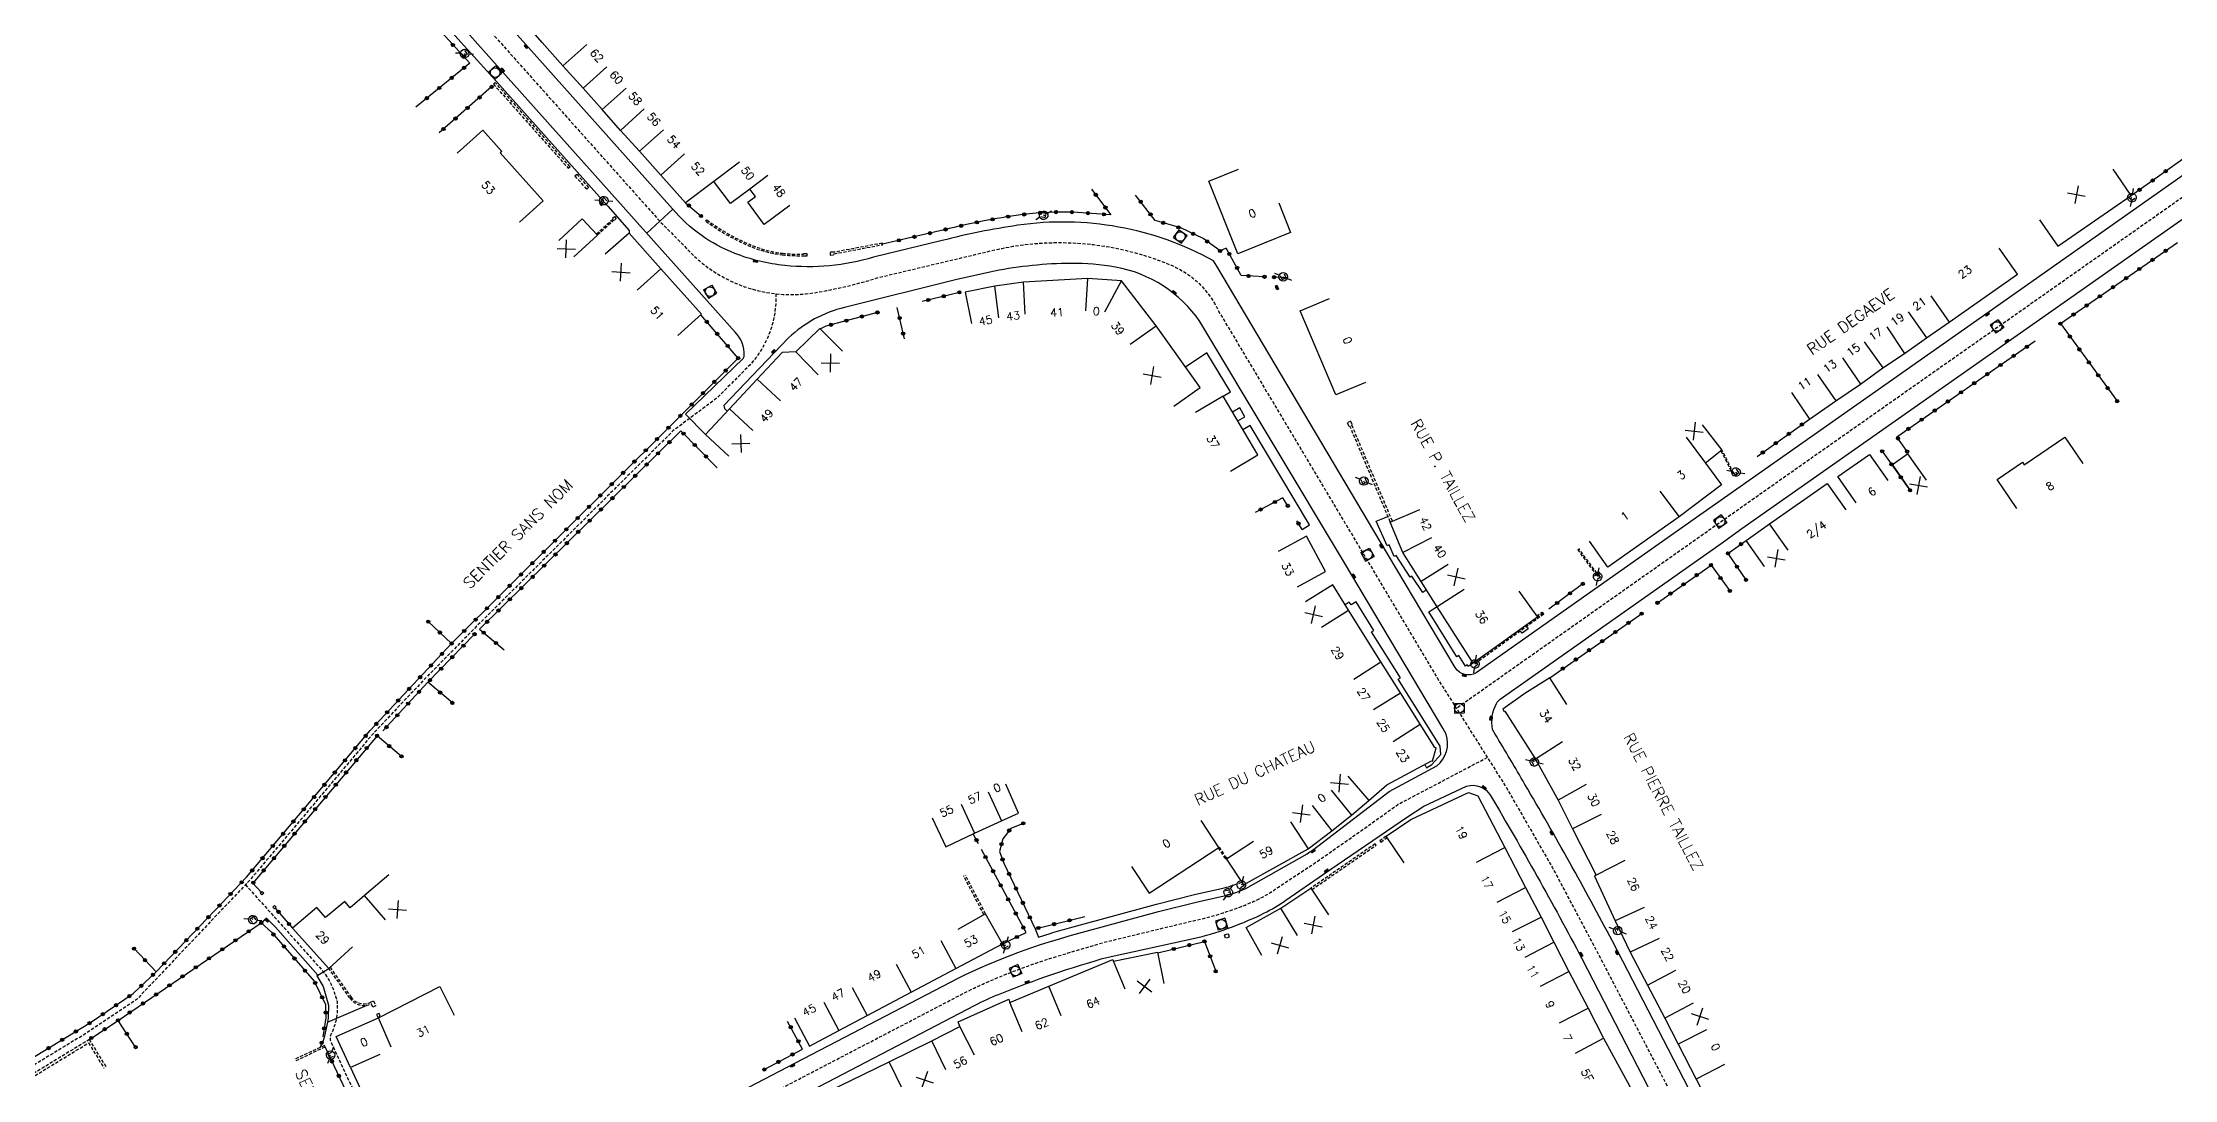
# Model space of a CAD drawing. Header units: millimetres. Extents: x 95999 to 97000, y 132000 to 133000.
# Drawn here: x 96167.4 to 96500.4, y 132482.6 to 132644.6 of the extents above; entities that cross this region are included whole.
import ezdxf
from ezdxf.enums import TextEntityAlignment as Align

# ---------------------------------------------------------------- set-up
doc = ezdxf.new("R2010")
doc.units = ezdxf.units.MM
doc.linetypes.add('DASHED', pattern=[0.75, 0.5, -0.25])
doc.layers.get('0').update_dxf_attribs({"linetype": 'CONTINUOUS'})
for name, color, linetype in [('W0001', 6, 'DASHED'), ('W0008', 7, 'CONTINUOUS'), ('W0100', 7, 'CONTINUOUS'), ('W0112', 1, 'DASHED'), ('W0322', 7, 'CONTINUOUS'), ('W0334', 7, 'CONTINUOUS'), ('W0400', 7, 'CONTINUOUS'), ('W0420', 7, 'CONTINUOUS'), ('W0471', 7, 'CONTINUOUS'), ('W0989', 7, 'CONTINUOUS'), ('W0991', 7, 'CONTINUOUS'), ('W1102', 7, 'CONTINUOUS')]:
    doc.layers.add(name, color=color, linetype=linetype)
doc.styles.get("Standard").update_dxf_attribs({"font": 'romans.shx', "width": 0.85})

# ---------------------------------------------------------------- blocks, each defined once
blk = doc.blocks.new('T400')
for p, q in [((-0.15, 0.3), (0.15, 0.3)), ((-0.15, -0.25), (-0.15, 0.3)), ((-0.15, 0.15), (0.15, 0.15)), ((-0.15, 0), (0.15, 0)), ((0.15, 0.3), (0.15, -0.25)), ((-0.15, -0.15), (0.15, -0.15)), ((-0.15, -0.25), (-0.15, -0.3)), ((-0.15, -0.3), (0.15, -0.3)), ((0.15, -0.3), (0.15, -0.25))]:
    blk.add_line(p, q)
blk = doc.blocks.new('T471')
for p, q in [((-0.333334, 0.333334), (-0.333334, -0.333334)), ((-0.333334, 0.333334), (0.333334, 0.333334)), ((-0.333334, 0), (0, 0)), ((0.500001, 0.500001), (1.000002, 1.000002)), ((-0.500001, -0.500001), (-1.000002, -1.000002)), ((-0.333334, -0.333334), (0.333334, -0.333334))]:
    blk.add_line(p, q)
blk.add_ellipse((0, 0), major_axis=(0.471405, 0.471405), ratio=1, start_param=5.4977871438, end_param=11.780972451)
blk = doc.blocks.new('T420')
for p, q in [((0.75, 0.75), (-0.75, 0.75)), ((-0.75, 0.75), (-0.75, -0.75)), ((0.75, 0.75), (0.75, -0.75)), ((0.75, -0.75), (-0.75, -0.75))]:
    blk.add_line(p, q)
blk.add_ellipse((0, 0), major_axis=(-0.53, 0.53), ratio=1, start_param=3.926991, end_param=10.210176)
blk = doc.blocks.new('t991o')
at = {"color": 0, "linetype": 'Continuous'}
for p, q in [((-1, 1), (1, -1)), ((-1, -1), (1, 1))]:
    blk.add_line(p, q, dxfattribs=at)
blk = doc.blocks.new('t322o')
at = {"color": 0, "linetype": 'Continuous'}
for radius in [0.25, 0.15]:
    blk.add_circle((0, 0), radius, dxfattribs=at)

msp = doc.modelspace()

# ---------------------------------------------------------------- linework, layer by layer
at = {"layer": 'W0001', "flags": 128}
for points in [[(96040.02, 132854.42, 0.078335), (96050.7, 132847.92, 0.046248), (96054.19, 132846.91), (96056.23, 132846.42, -0.115534), (96062.7, 132842.25), (96226.73, 132658.15), (96263.75, 132616.66), (96267.9, 132612.46, 0.254599), (96287.9, 132605.47, 0.035417), (96297.93, 132607.85), (96315.42, 132612.01, -0.16187), (96343.69, 132609.76, -0.186057), (96351.01, 132602.68)], [(96589.28, 132551.28), (96533.41, 132624.01, 0.387901), (96512.11, 132627.74), (96473.01, 132600.24), (96436.04, 132574.25), (96427.83, 132568.46), (96388.22, 132540.52)], [(96281.88, 132605.31, -0.199524), (96277.82, 132594.16), (96272.67, 132589), (96265.81, 132583.87), (96235.15, 132553.35), (96227.02, 132545.1), (96218.97, 132536.57), (96199.72, 132513.69), (96182.11, 132495.1), (96174.11, 132489.73), (96163.99, 132483.57), (96126.01, 132461.28), (96113.42, 132453.66), (96101.38, 132445.68), (96093.16, 132439.83), (96084.15, 132433.37), (96070.57, 132422.72), (96066.8, 132419.68), (96058.85, 132413.11), (96054.19, 132408.86), (96050.11, 132404.84), (96041.25, 132396.36), (96028.86, 132379.85), (96023.72, 132379.99)], [(96216.2, 132322.29), (96211.99, 132330.83), (96202.5, 132346.47), (96176.07, 132388.13), (96173.76, 132392.3, -0.306031), (96175.21, 132410.17, -0.032304), (96181.88, 132417.49), (96194.24, 132426.07), (96210.51, 132436.82), (96244.67, 132459.3), (96255.32, 132466.15), (96262.54, 132470.49), (96269.46, 132474.25), (96311.94, 132496.38, -0.02461), (96319.38, 132499.58, -0.007102), (96324.4, 132501.37), (96333.19, 132503.99), (96347.15, 132507.36, 0.05), (96356.3, 132510.27, 0.055383), (96360.4, 132512.6), (96365.97, 132516.27), (96373.4, 132521.47), (96379.13, 132525.55), (96393.04, 132532.87)], [(96199.04, 132512.98), (96211.22, 132499.38, -0.107429), (96213.36, 132494.61, -0.140685), (96212.33, 132489.46, 0.188282), (96212.41, 132488.32), (96222.68, 132466.39), (96230.43, 132449.93)]]:
    msp.add_lwpolyline(points, format="xyb", dxfattribs=at)
msp.add_lwpolyline([(96351.01, 132602.68), (96373.52, 132564.93), (96385.23, 132545.24), (96395.92, 132528.31), (96403.23, 132515.6), (96410.12, 132502.62), (96423.47, 132477.07), (96453.33, 132419.29)], dxfattribs=at)
at = {"layer": 'W0008'}
for points in [[(96270.9, 132583.33), (96267.76, 132586.51), (96276.8, 132595.19, 0.13519), (96276.95, 132595.63, 0.209674), (96275.52, 132599.33), (96238.78, 132640.46), (96210.55, 132672.15)], [(96524.79, 132640.11), (96471.43, 132602.5), (96434.46, 132576.5), (96426.24, 132570.71), (96391.32, 132546.07, -0.397865), (96388.02, 132546.9), (96376.32, 132566.58), (96350.79, 132609.64), (96350.26, 132610.48, 0.163282), (96319.68, 132616.01, 0.027311), (96307.89, 132613.62), (96297.15, 132611.01, -0.098276), (96283.3, 132609.72, -0.06796), (96275.49, 132611.62, -0.123944), (96265.76, 132618.58), (96240.24, 132647.15)], [(96437, 132456.85), (96426.13, 132477.95), (96412.58, 132504.15, 0.010987), (96398.92, 132528.66, 0.002149), (96394.27, 132536.5), (96393.87, 132537.23, -0.175037), (96394.48, 132541.31, -0.102583), (96395.04, 132541.97), (96429.56, 132566.3), (96432.81, 132568.62), (96512.5, 132624.6, -0.211074), (96523.97, 132627.18, -0.187386), (96531.4, 132622.47), (96582.83, 132555.57)], [(96266.8, 132475.66), (96284.99, 132485.16), (96309.27, 132497.81, -0.050692), (96328.09, 132505.08), (96341.67, 132508.79), (96347.55, 132510.27), (96351.48, 132511.14, 0.064522), (96355.29, 132512.41), (96364.9, 132517.82, 0.032021), (96366.56, 132518.99), (96377.69, 132527.52), (96385.13, 132531.56, 0.323757), (96386.59, 132536.52), (96386.09, 132537.45), (96370.73, 132563.28), (96348.13, 132600.97, 0.20052), (96334.96, 132609.47, 0.046376), (96327.98, 132610.06, 0.046393), (96316.03, 132608.84), (96310.18, 132607.54), (96292.64, 132603.18, 0.130286), (96283.89, 132598.43), (96273.78, 132587.84), (96273.88, 132587.39), (96274.3, 132586.99)], [(96282.67, 132478.31), (96313.02, 132494.15, -0.022593), (96316.68, 132495.84, -0.028206), (96333.82, 132501.68), (96347.81, 132504.73, 0.053413), (96358.15, 132508.52, 0.040268), (96361.55, 132510.56), (96367.46, 132514.65), (96380.57, 132523.58), (96383.1, 132525.25), (96389.81, 132528.4, -0.338037), (96393.54, 132526.91, -0.012053), (96407.82, 132501.43), (96420.8, 132476.19)]]:
    msp.add_lwpolyline(points, format="xyb", dxfattribs=at)
msp.add_lwpolyline([(96287.99, 132601.4), (96287.99, 132601.4)], close=True, dxfattribs=at)
at = {"layer": 'W0100'}
for points in [[(96284.1, 132619.12), (96280.07, 132616.15), (96277.52, 132619.61), (96278.71, 132620.49), (96277.83, 132621.68), (96274.81, 132619.42), (96272.23, 132622.84), (96267.78, 132619.54), (96263.92, 132623.82), (96260.6, 132627.6), (96257.65, 132630.84), (96254.77, 132634.1), (96251.78, 132637.45), (96248.64, 132640.93), (96245.41, 132644.56), (96240.34, 132650.37), (96243.46, 132652.79), (96237.17, 132659.99), (96235.08, 132662.37), (96238.84, 132665.67)], [(96360.45, 132619.5), (96362.3, 132614.86), (96354.05, 132611.57), (96349.53, 132622.93), (96354.17, 132624.78)], [(96479.32, 132616.85), (96482.15, 132612.73), (96493.64, 132620.64), (96490.81, 132624.76)], [(96250.34, 132611.06), (96254.01, 132614.46), (96251.64, 132617.01), (96247.98, 132613.61)], [(96266.56, 132598.77), (96270.28, 132602.11), (96263.93, 132609.19), (96258.96, 132614.8), (96255.22, 132611.49)], [(96440.54, 132589.86), (96443.38, 132585.74), (96447.47, 132588.57), (96451.31, 132591.18), (96454.83, 132593.74), (96458.22, 132596), (96461.65, 132598.42), (96465.18, 132600.88), (96475.85, 132608.36), (96472.98, 132612.46)], [(96344.09, 132587.75), (96348.17, 132590.64), (96341.32, 132600.31), (96335.89, 132607.33), (96330.64, 132607.68), (96320.56, 132607.11), (96316.08, 132606.52), (96311.46, 132605.58), (96312.45, 132600.68)], [(96373.99, 132591.47), (96369.39, 132589.51), (96363.81, 132602.62), (96368.41, 132604.58)], [(96292.29, 132596.33), (96288.79, 132599.91), (96285.02, 132596.23), (96282.88, 132596.16), (96278.97, 132591.98), (96274.63, 132587.35), (96270.9, 132583.33), (96274.57, 132579.93)], [(96352.9, 132577.59), (96357.2, 132580.13), (96351.77, 132589.32), (96347.47, 132586.77)], [(96426.59, 132584.83), (96429.69, 132580.9), (96427.1, 132578.86), (96429.6, 132575.46), (96423.02, 132570.48), (96411.87, 132562.58), (96408.98, 132566.65)], [(96475.78, 132571.77), (96472.7, 132576.3), (96476.65, 132578.99), (96476.92, 132578.59), (96483.26, 132582.91), (96486.08, 132578.78)], [(96450.65, 132572.67), (96447.79, 132576.77), (96452.73, 132580.21), (96455.59, 132576.11)], [(96459.22, 132574.53), (96456.33, 132578.61), (96458.7, 132580.28), (96461.58, 132576.2)], [(96436.35, 132562.68), (96433.48, 132566.78), (96437.14, 132569.35), (96446.15, 132575.65), (96449.02, 132571.56)], [(96397.98, 132558.83), (96400.88, 132554.76), (96390.85, 132547.59), (96385.21, 132556.42), (96382.71, 132560.35), (96379.86, 132564.86), (96377.86, 132569.65), (96382.47, 132571.58)], [(96363.38, 132559.54), (96367.77, 132561.92), (96364.79, 132567.43), (96360.39, 132565.05)], [(96354.95, 132512.95), (96365.04, 132518.61), (96368.74, 132521.4), (96371.84, 132523.87), (96374.51, 132526.13), (96377.33, 132528.56), (96384.32, 132532.31), (96384.49, 132532.29), (96385.04, 132534.38), (96384.86, 132534.43), (96382.57, 132538.05), (96379.49, 132542.98), (96376.41, 132547.78), (96371.36, 132555.86), (96368.91, 132559.81), (96364.66, 132557.16)], [(96405.47, 132541.11), (96402.78, 132545.32), (96398.92, 132542.86), (96395.44, 132540.42), (96395.69, 132540.05), (96395.79, 132540.11), (96400.57, 132532.62), (96404.09, 132526.21), (96406.34, 132521.7), (96410.05, 132514.47), (96409.77, 132514.3), (96413.01, 132507.33), (96415.37, 132502.42), (96420.76, 132492.15), (96422.84, 132488.06), (96425.66, 132482.58), (96429, 132476.2), (96431.13, 132472.18), (96433.64, 132467.36), (96436.3, 132462.31), (96439.52, 132456.35)], [(96306.33, 132523.43), (96308.46, 132518.91), (96312.95, 132521.02), (96317.16, 132522.96), (96319.82, 132524.14), (96317.8, 132528.71)], [(96380.05, 132516.42), (96377.23, 132520.54), (96381.1, 132523.19), (96390.09, 132527.4), (96391.57, 132526.87), (96395.8, 132518.79), (96398.98, 132512.56), (96401.43, 132507.91), (96403.41, 132503.99), (96405.78, 132499.43), (96408.78, 132493.69), (96411.21, 132489.01), (96414.92, 132482.11), (96417.84, 132476.66), (96420.81, 132471.13), (96423.78, 132465.54), (96426.67, 132460.11), (96429.68, 132454.44), (96425.26, 132452.1)], [(96337.46, 132515.84), (96340.21, 132511.66), (96351.1, 132518.81), (96348.35, 132522.99)], [(96356.5, 132519.72), (96352.31, 132516.99), (96354.95, 132512.95)], [(96221.46, 132514.54), (96217.66, 132511.3), (96215.39, 132509.37), (96214.55, 132510.36), (96211.57, 132507.83), (96210.2, 132509.43), (96206.4, 132506.19), (96212.06, 132499.91), (96215.77, 132503.26)], [(96357.82, 132501.94), (96355.38, 132506.3), (96360.8, 132509.33), (96365.49, 132512.44), (96368.25, 132508.28)], [(96284.8, 132492.17), (96287.14, 132487.75), (96291.74, 132490.19), (96296.16, 132492.52), (96303.05, 132496.17), (96310, 132499.87), (96317.28, 132503.72), (96314.67, 132508.42), (96310.3, 132505.99)], [(96266.54, 132449.88), (96262.18, 132447.44), (96258.61, 132453.81), (96254.78, 132460.41), (96255.35, 132462.5), (96258.84, 132464.53), (96263.79, 132467.09), (96273.53, 132472.27), (96282.52, 132477.02), (96285.11, 132478.23), (96291.77, 132481.52), (96299.6, 132485.32), (96306.24, 132488.57), (96310.65, 132490.82), (96310.37, 132491.56), (96318.28, 132495.1), (96318.46, 132494.59), (96324.53, 132497.11), (96334.56, 132501.28), (96334.62, 132501.05), (96341.52, 132502.45), (96342.52, 132497.55)], [(96220.01, 132486.46), (96215.44, 132484.44), (96213.2, 132489.27), (96219.8, 132492.18), (96229.39, 132497.05), (96231.65, 132492.59)]]:
    msp.add_lwpolyline(points, dxfattribs=at)
at = {"layer": 'W0100', "flags": 128}
msp.add_lwpolyline([(96232.13, 132627.3), (96236.11, 132630.89), (96239.1, 132627.56), (96238.83, 132627.32), (96245.54, 132619.85), (96241.83, 132616.51)], dxfattribs=at)
at = {"layer": 'W0112'}
for points in [[(96237.78, 132638.06), (96249.47, 132624.92), (96249.75, 132625.17), (96238.07, 132638.31)], [(96250.8, 132623.99), (96252.65, 132621.92), (96252.37, 132621.66), (96250.52, 132623.73)], [(96254.92, 132619.36), (96254.62, 132619.7), (96254.34, 132619.45), (96254.63, 132619.11)], [(96290.98, 132611.41), (96290.97, 132611.55), (96298.58, 132612.98), (96298.54, 132613.22), (96290.95, 132611.79), (96290.94, 132611.83), (96290.36, 132611.78), (96290.39, 132611.36)], [(96201.62, 132511.39), (96201.36, 132511.68), (96201.64, 132511.93), (96201.9, 132511.65)], [(96203.56, 132509.2), (96203.31, 132509.49), (96203.6, 132509.74), (96203.85, 132509.45)], [(96352.72, 132504.79), (96352.16, 132504.61), (96351.98, 132505.17), (96352.53, 132505.35)], [(96216.43, 132494.35), (96216.43, 132494.35)], [(96220.11, 132492.45), (96219.92, 132492.88), (96219.51, 132492.7), (96219.7, 132492.27)]]:
    msp.add_lwpolyline(points, close=True, dxfattribs=at)
for points in [[(96253.85, 132614.64), (96256.49, 132617.03), (96256.39, 132617.14), (96256.68, 132617.39), (96256.97, 132617.06), (96256.69, 132616.81), (96256.65, 132616.85), (96254.01, 132614.46)], [(96378.21, 132569.8), (96371.85, 132584.85), (96371.93, 132584.89), (96371.7, 132585.41), (96371.17, 132585.18), (96371.4, 132584.65), (96371.51, 132584.7), (96377.86, 132569.65)], [(96429.53, 132580.77), (96431.35, 132577.18), (96431.53, 132577.27), (96429.69, 132580.9)], [(96407.13, 132565.34), (96410.11, 132561.31), (96410.61, 132561.66), (96410.47, 132561.87), (96410.17, 132561.65), (96407.33, 132565.49)], [(96401.76, 132555.38), (96401.86, 132555.25), (96391.2, 132547.56), (96391.06, 132547.74)], [(96400.74, 132554.96), (96401.62, 132555.58), (96401.76, 132555.38), (96400.88, 132554.76)], [(96350.99, 132518.74), (96351.95, 132517.26), (96352.31, 132516.99)], [(96351.16, 132518.85), (96352.1, 132517.39), (96352.49, 132517.11)], [(96365.63, 132512.23), (96375.66, 132519.14), (96375.51, 132519.36), (96365.49, 132512.44)], [(96377.23, 132520.54), (96376.24, 132519.86), (96376.39, 132519.65), (96377.38, 132520.33)], [(96314.4, 132508.28), (96311.25, 132514.34)], [(96314.67, 132508.42), (96311.51, 132514.48)], [(96177.28, 132484.54), (96174.67, 132488.81), (96154.43, 132476.47), (96154.64, 132476.12), (96174.54, 132488.26), (96176.93, 132484.33)], [(96206.96, 132485.53), (96211.5, 132487.63), (96211.4, 132487.86), (96206.86, 132485.76)]]:
    msp.add_lwpolyline(points, dxfattribs=at)
msp.add_lwpolyline([(96271.12, 132616.85, 0.065041), (96278.25, 132612.84, 0.065308), (96282.92, 132611.64, 0.032174), (96286.22, 132611.5), (96286.22, 132611.6), (96286.71, 132611.61), (96286.72, 132611.19), (96286.23, 132611.18), (96286.23, 132611.26, -0.032172), (96282.9, 132611.4, -0.065332), (96278.16, 132612.62, -0.065041), (96270.98, 132616.66)], format="xyb", close=True, dxfattribs=at)
msp.add_lwpolyline([(96212.25, 132500.08), (96215.54, 132495.42, 0.377274), (96218.6, 132494.63), (96219.02, 132494.82), (96219.37, 132494.05), (96218.96, 132493.87), (96218.72, 132494.4, -0.377011), (96215.34, 132495.28), (96212.06, 132499.91)], format="xyb", dxfattribs=at)
at = {"layer": 'W0322', "flags": 128}
for points in [[(96041.8, 132829.94), (96042.5, 132836.15), (96047.6, 132840.59), (96052.54, 132841.51), (96056.57, 132840.28), (96173.98, 132707.57), (96194.58, 132684.68), (96234.07, 132641.32), (96225.66, 132634.49)], [(96272.74, 132578.12), (96267.05, 132583.89), (96235.61, 132552.89), (96239.44, 132549.67)], [(96227.6, 132554.08), (96231.25, 132550.67)], [(96231.36, 132541.39), (96227.54, 132544.61)], [(96181.63, 132502.99), (96185.08, 132499.37)], [(96181.88, 132487.6), (96179.13, 132491.78)], [(96221.75, 132465.96), (96211.5, 132487.63)]]:
    msp.add_lwpolyline(points, dxfattribs=at)
at = {"layer": 'W0322'}
for points in [[(96237.5, 132637.63), (96229.29, 132630.45)], [(96493.64, 132620.64), (96518.33, 132638.24)], [(96267.78, 132619.54), (96270.21, 132617.46)], [(96351.29, 132612), (96348.66, 132613.94), (96345.16, 132615.59), (96341.17, 132616.76), (96338.1, 132620.71)], [(96358.24, 132607.97), (96354.6, 132608.14), (96352.24, 132612.45), (96351.11, 132611.9)], [(96482.56, 132600.64), (96500.87, 132613.33)], [(96361.74, 132607.81), (96359.73, 132607.9)], [(96310.56, 132605.53), (96304.73, 132604.09)], [(96071.82, 132425.51), (96072.26, 132425.3), (96083.54, 132434.15), (96101.59, 132447.17), (96114.24, 132455.38), (96123.97, 132461.26), (96137.69, 132469.43), (96151.56, 132477.36), (96165.01, 132485.45), (96174.85, 132491.45), (96181.51, 132495.98), (96185.08, 132499.37), (96195.35, 132510.1), (96199.2, 132514.14), (96218.52, 132537.06), (96224.52, 132543.48), (96231.25, 132550.67), (96265.21, 132584.48), (96276.01, 132595.26), (96270.18, 132602.01)], [(96297.76, 132602.4), (96289.71, 132600.25), (96288.86, 132599.84)], [(96301.98, 132598.26), (96300.85, 132603.14)], [(96458.62, 132580.66), (96457.02, 132582.96), (96478.63, 132597.94)], [(96482.56, 132600.64), (96491.46, 132588.49)], [(96435.2, 132579.91), (96443.38, 132585.74)], [(96454.72, 132580.7), (96459.15, 132574.48)], [(96361.09, 132573.43), (96356.75, 132571.14)], [(96361.86, 132572.18), (96361.09, 132573.43)], [(96364.12, 132568.46), (96363.28, 132569.84)], [(96430.63, 132564.75), (96433.48, 132566.78)], [(96430.63, 132564.75), (96433.43, 132560.64)], [(96419.61, 132557.03), (96427.99, 132562.92)], [(96427.99, 132562.92), (96430.92, 132558.88)], [(96407.96, 132559.99), (96402.65, 132556.02)], [(96402.78, 132545.32), (96417.31, 132555.44)], [(96234.83, 132552.11), (96227.54, 132544.61), (96220.52, 132537)], [(96223.41, 132533.03), (96219.59, 132536.25), (96200.21, 132513.22), (96201.49, 132511.8)], [(96313.55, 132519.35), (96312.74, 132520.92)], [(96320.54, 132522.56), (96318.58, 132521.77), (96317.38, 132520.14), (96316.85, 132518.19), (96317.51, 132516.37), (96322.42, 132506.1), (96330.15, 132507.99)], [(96317.28, 132503.72), (96320.98, 132505.49), (96314.01, 132518.5)], [(96203.69, 132509.32), (96206.4, 132506.19)], [(96174.72, 132488.87), (96179.13, 132491.78), (96201.49, 132507.03), (96203.11, 132505.55), (96209.8, 132497.89), (96211.56, 132494.25), (96211.62, 132492.17), (96211.12, 132489.21)], [(96341.55, 132502.31), (96348.85, 132504.13)], [(96348.85, 132504.13), (96350.61, 132499.45)], [(96286.07, 132487.3), (96283.74, 132491.61)], [(96210.95, 132488.28), (96210.73, 132487.55)], [(96215.44, 132484.44), (96223.9, 132466.21), (96229.69, 132454)], [(96280.09, 132484.11), (96286.07, 132487.3)]]:
    msp.add_lwpolyline(points, dxfattribs=at)
msp.add_lwpolyline([(96331.22, 132621.64), (96334.24, 132617.66), (96328.28, 132618.05), (96327.73, 132618.07, 0.041204), (96319.45, 132617.55, 0.027283), (96307.51, 132615.13), (96300.82, 132613.58), (96298.56, 132613.07)], format="xyb", dxfattribs=at)
at = {"layer": 'W0334'}
for points in [[(96035.59, 132612.23), (96035.01, 132612.24), (96035.05, 132613.12), (96035.13, 132616.23), (96036.05, 132650.76), (96038.59, 132749.5), (96039.31, 132777.55), (96039.4, 132780.82), (96039.85, 132800.19), (96040.69, 132831.9, -0.321087), (96046.58, 132840.74), (96049.4, 132841.8, -0.184252), (96055.96, 132841.66, -0.093225), (96058.6, 132839.97), (96071.78, 132825.2), (96107.47, 132785.17), (96140.61, 132748.03), (96175.45, 132708.82), (96209.22, 132670.96), (96232.22, 132645.15), (96238.24, 132638.5), (96255.67, 132619.01), (96258.96, 132615.18), (96258.96, 132614.8)], [(96322.42, 132506.1), (96322.91, 132504.78), (96324.77, 132505.38, -0.007715), (96327.77, 132506.25), (96341.36, 132509.96), (96347.27, 132511.45), (96351.23, 132512.32, 0.05039), (96354, 132513.16, 0.05039)]]:
    msp.add_lwpolyline(points, format="xyb", dxfattribs=at)
for points in [[(96261.72, 132614.78), (96265.79, 132618.54)], [(96351.77, 132589.32), (96352.92, 132589.99), (96349.23, 132596.07), (96345.9, 132593.85)], [(96354.06, 132585.44), (96355.17, 132586.09), (96354.37, 132587.49), (96353.24, 132586.83)], [(96364.12, 132568.46), (96365.24, 132569.21), (96355.98, 132584.73), (96354.87, 132584.07)], [(96383.55, 132559.03), (96382.94, 132558.64), (96381.26, 132561.19), (96380.99, 132561.01), (96378.82, 132564.4), (96378.51, 132564.24), (96377.7, 132566.06), (96377.37, 132565.93), (96375.7, 132569.78), (96377.48, 132570.53)], [(96383.26, 132531.74), (96383.52, 132531.26), (96384.38, 132531.75), (96385.78, 132533.3), (96385.69, 132534.62), (96379.1, 132545.08), (96379.48, 132545.3), (96374.96, 132552.51), (96375.32, 132552.72), (96372.54, 132557.18), (96371.75, 132556.7), (96371.48, 132557.13), (96370.83, 132556.72)], [(96390.85, 132547.59), (96390.07, 132547.09), (96389.89, 132547.36), (96389.63, 132547.14), (96388.57, 132548.77), (96388.29, 132548.58), (96383.89, 132555.62), (96385.19, 132556.45)], [(96399.17, 132553.31), (96399.42, 132552.97), (96398.46, 132552.28), (96398.22, 132552.62)], [(96201.49, 132507.03), (96202.34, 132507.74), (96203.72, 132506.33), (96210.37, 132498.87), (96210.2, 132498.74), (96211.2, 132497.05), (96212.01, 132494.16), (96211.96, 132492.11), (96211.85, 132491.5), (96211.33, 132489.1), (96211.1, 132488.27), (96210.78, 132487.69)], [(96210.37, 132498.87), (96212.07, 132499.89)], [(96211.85, 132491.5), (96218.05, 132494.17)]]:
    msp.add_lwpolyline(points, dxfattribs=at)
at = {"layer": 'W1102'}
for p, q in [((96252.35, 132644.27), (96248.64, 132640.93)), ((96255.5, 132640.79), (96251.78, 132637.45)), ((96258.52, 132637.41), (96254.77, 132634.1)), ((96261.35, 132634.21), (96257.65, 132630.84)), ((96264.35, 132630.9), (96260.6, 132627.6)), ((96267.63, 132627.17), (96263.92, 132623.82)), ((96276.22, 132625.85), (96272.23, 132622.84)), ((96280.64, 132623.8), (96277.83, 132621.68)), ((96260.21, 132605.85), (96263.93, 132609.19)), ((96330.3, 132602.66), (96330.64, 132607.68)), ((96316.73, 132601.55), (96316.08, 132606.52)), ((96320.85, 132602.11), (96320.56, 132607.11)), ((96333.31, 132602.49), (96335.89, 132607.33)), ((96462.32, 132604.98), (96465.18, 132600.88)), ((96458.77, 132602.51), (96461.65, 132598.42)), ((96337.24, 132597.42), (96341.32, 132600.31)), ((96451.89, 132597.78), (96454.83, 132593.74)), ((96455.44, 132600.16), (96458.22, 132596)), ((96288.51, 132592.65), (96285.02, 132596.23)), ((96448.5, 132595.32), (96451.31, 132591.18)), ((96282.62, 132588.57), (96278.97, 132591.98)), ((96444.62, 132592.68), (96447.47, 132588.57)), ((96278.28, 132583.93), (96274.63, 132587.35)), ((96424.12, 132582.88), (96427.1, 132578.86)), ((96420, 132574.48), (96423.02, 132570.48)), ((96440.01, 132565.25), (96437.14, 132569.35)), ((96384.31, 132567.17), (96379.86, 132564.86)), ((96386.92, 132563.03), (96382.71, 132560.35)), ((96389.42, 132559.11), (96385.21, 132556.42)), ((96367.12, 132553.21), (96371.36, 132555.86)), ((96372.2, 132545.08), (96376.41, 132547.78)), ((96375.25, 132540.33), (96379.49, 132542.98)), ((96378.35, 132535.38), (96382.57, 132538.05)), ((96404.78, 132535.31), (96400.57, 132532.62)), ((96368.67, 132527.73), (96371.84, 132523.87)), ((96371.26, 132529.93), (96374.51, 132526.13)), ((96408.47, 132528.62), (96404.09, 132526.21)), ((96310.82, 132525.55), (96312.95, 132521.02)), ((96315.07, 132527.5), (96317.16, 132522.96)), ((96365.68, 132525.35), (96368.74, 132521.4)), ((96362.3, 132522.81), (96365.04, 132518.61)), ((96410.81, 132523.93), (96406.34, 132521.7)), ((96391.35, 132516.52), (96395.8, 132518.79)), ((96414.5, 132516.75), (96410.05, 132514.47)), ((96394.56, 132510.23), (96398.98, 132512.56)), ((96363.41, 132505.06), (96360.8, 132509.33)), ((96396.96, 132505.65), (96401.43, 132507.91)), ((96417.55, 132509.44), (96413.01, 132507.33)), ((96307.65, 132504.28), (96310, 132499.87)), ((96419.88, 132504.58), (96415.37, 132502.42)), ((96336.45, 132496.66), (96334.62, 132501.05)), ((96398.97, 132501.68), (96403.41, 132503.99)), ((96300.71, 132500.59), (96303.05, 132496.17)), ((96401.34, 132497.12), (96405.78, 132499.43)), ((96289.4, 132494.61), (96291.74, 132490.19)), ((96293.83, 132496.94), (96296.16, 132492.52)), ((96320.38, 132489.97), (96318.46, 132494.59)), ((96326.46, 132492.5), (96324.53, 132497.11)), ((96425.19, 132494.48), (96420.76, 132492.15)), ((96221.82, 132487.6), (96219.8, 132492.18)), ((96404.34, 132491.38), (96408.78, 132493.69)), ((96308.44, 132484.08), (96306.24, 132488.57)), ((96312.92, 132486.37), (96310.65, 132490.82)), ((96406.8, 132486.64), (96411.21, 132489.01)), ((96427.3, 132490.32), (96422.84, 132488.06)), ((96301.78, 132480.83), (96299.6, 132485.32)), ((96430.11, 132484.87), (96425.66, 132482.58))]:
    msp.add_line(p, q, dxfattribs=at)
at = {"layer": 'W1102', "flags": 128}
for points in [[(96220.9, 132507.49), (96217.66, 132511.3)], [(96418.07, 132497.29), (96422.49, 132499.61)]]:
    msp.add_lwpolyline(points, dxfattribs=at)

# ---------------------------------------------------------------- block references
at = {"layer": 'W0322'}
for p, rotation in [((96231.45, 132644.19), 312.3199191636667), ((96233.14, 132642.34), 312.3199191636667), ((96233.2, 132640.61), 219.0735770401051), ((96229.32, 132637.46), 219.0735770401051), ((96231.26, 132639.04), 219.0735770401051), ((96237.5, 132637.63), 221.17838743748), ((96227.38, 132635.88), 219.0735770401051), ((96233.74, 132634.34), 221.17838743748), ((96235.62, 132635.99), 221.17838743748), ((96229.97, 132631.05), 221.17838743748), ((96231.86, 132632.69), 221.17838743748), ((96499, 132624.46), 35.4927096796704), ((96331.87, 132620.78), 307.161363297378), ((96494.93, 132621.56), 35.4927096796704), ((96496.97, 132623.01), 35.4927096796704), ((96268.31, 132619.09), 319.408637594346), ((96270.21, 132617.46), 319.408637594346), ((96318.2, 132617.36), 188.9526977733608), ((96320.68, 132617.71), 186.8997669098825), ((96323.17, 132617.95), 184.0577318512225), ((96325.66, 132618.07), 181.2156967925623), ((96328.16, 132618.06), 178.5525814927305), ((96330.66, 132617.9), 176.1930128847452), ((96333.15, 132617.73), 176.1930128847452), ((96333.38, 132618.78), 307.161363297378), ((96338.89, 132619.69), 127.912022568758), ((96340.43, 132617.72), 127.912022568758), ((96303.54, 132614.21), 193.075147021221), ((96305.98, 132614.78), 193.075147021221), ((96308.41, 132615.36), 194.081971230594), ((96310.84, 132615.94), 192.7996528662856), ((96313.28, 132616.47), 191.5173345019774), ((96315.74, 132616.94), 190.2350161376691), ((96342.41, 132616.4), 163.561072329758), ((96344.8, 132615.69), 163.561072329758), ((96347.09, 132614.68), 154.774258937307), ((96301.11, 132613.65), 193.075147021221), ((96349.27, 132613.49), 143.647474459966), ((96351.29, 132612), 143.647474459966), ((96352.74, 132611.53), 118.760644120685), ((96496.95, 132610.61), 34.72091472511081), ((96499, 132612.03), 34.72091472511081), ((96353.95, 132609.34), 118.760644120685), ((96355.74, 132608.09), 177.334620014401), ((96358.24, 132607.97), 177.334620014401), ((96359.73, 132607.9), 177.487598506347), ((96492.84, 132607.76), 34.72091472511081), ((96494.89, 132609.19), 34.72091472511081), ((96305.7, 132604.33), 193.811894856324), ((96308.13, 132604.93), 193.811894856324), ((96310.56, 132605.53), 193.811894856324), ((96488.73, 132604.91), 34.72091472511081), ((96490.78, 132606.34), 34.72091472511081), ((96271.11, 132600.94), 130.827087259465), ((96292.93, 132601.11), 194.957387868828), ((96295.34, 132601.76), 194.957387868828), ((96297.76, 132602.4), 194.957387868828), ((96301.23, 132601.52), 102.98770514764), ((96482.56, 132600.64), 306.221150714872), ((96482.56, 132600.64), 34.72091472511081), ((96484.62, 132602.07), 34.72091472511081), ((96486.67, 132603.49), 34.72091472511081), ((96272.74, 132599.05), 130.827087259465), ((96274.37, 132597.15), 130.827087259465), ((96290.51, 132600.47), 194.957387868828), ((96301.79, 132599.08), 102.98770514764), ((96484.04, 132598.63), 306.221150714872), ((96276.01, 132595.26), 130.827087259465), ((96473.21, 132594.18), 34.7242038649059), ((96475.26, 132595.61), 34.7242038649059), ((96477.32, 132597.03), 34.7242038649059), ((96485.52, 132596.61), 306.221150714872), ((96487, 132594.59), 306.221150714872), ((96272.29, 132591.54), 44.97265295558118), ((96274.06, 132593.31), 44.97265295558118), ((96469.1, 132591.33), 34.7242038649059), ((96471.15, 132592.76), 34.7242038649059), ((96488.47, 132592.57), 306.221150714872), ((96489.95, 132590.56), 306.221150714872), ((96268.75, 132588.01), 44.97265295558118), ((96270.52, 132589.78), 44.97265295558118), ((96464.99, 132588.49), 34.7242038649059), ((96467.04, 132589.91), 34.7242038649059), ((96491.43, 132588.54), 306.221150714872), ((96265.12, 132584.38), 44.8698136682078), ((96266.98, 132586.24), 44.97265295558118), ((96442.17, 132584.88), 35.504938789128), ((96458.82, 132584.21), 34.7242038649059), ((96460.88, 132585.64), 34.7242038649059), ((96462.93, 132587.06), 34.7242038649059), ((96261.57, 132580.85), 44.8698136682078), ((96263.34, 132582.61), 44.8698136682078), ((96265.27, 132582.14), 224.5972796637886), ((96267.47, 132583.46), 134.5972796638114), ((96269.23, 132581.68), 134.5972796638114), ((96436.07, 132580.52), 35.504938789128), ((96438.1, 132581.97), 35.504938789128), ((96440.14, 132583.43), 35.504938789128), ((96454.72, 132580.7), 305.4644216289845), ((96457.19, 132582.71), 124.868102638535), ((96458.62, 132580.66), 124.868102638535), ((96258.03, 132577.32), 44.8698136682078), ((96259.8, 132579.09), 44.8698136682078), ((96261.71, 132578.63), 224.5972796637886), ((96263.49, 132580.38), 224.5972796637886), ((96270.98, 132579.9), 134.5972796638114), ((96456.17, 132578.66), 305.4644216289845), ((96256.26, 132575.56), 44.8698136682078), ((96258.15, 132575.12), 224.5972796637886), ((96259.93, 132576.87), 224.5972796637886), ((96457.62, 132576.63), 305.4644216289845), ((96459.07, 132574.59), 305.4644216289845), ((96252.71, 132572.03), 44.8698136682078), ((96254.48, 132573.8), 44.8698136682078), ((96254.59, 132571.61), 224.5972796637886), ((96256.37, 132573.36), 224.5972796637886), ((96357.63, 132571.6), 207.861671818063), ((96359.84, 132572.77), 207.861671818063), ((96361.86, 132572.18), 121.655224899418), ((96249.17, 132568.5), 44.8698136682078), ((96250.94, 132570.27), 44.8698136682078), ((96251.03, 132568.1), 224.5972796637886), ((96252.81, 132569.85), 224.5972796637886), ((96363.54, 132569.41), 121.3745414643908), ((96245.63, 132564.98), 44.8698136682078), ((96247.4, 132566.74), 44.8698136682078), ((96247.47, 132564.58), 224.5972796637886), ((96249.25, 132566.34), 224.5972796637886), ((96430.63, 132564.75), 35.40985442171859), ((96432.66, 132566.2), 35.40985442171859), ((96242.08, 132561.45), 44.8698136682078), ((96243.85, 132563.21), 44.8698136682078), ((96243.91, 132561.07), 224.5972796637886), ((96245.69, 132562.83), 224.5972796637886), ((96425.74, 132561.35), 35.13846218111911), ((96427.99, 132562.92), 305.984646476578), ((96429.46, 132560.9), 305.984646476578), ((96432.04, 132562.68), 304.3255694161331), ((96433.45, 132560.62), 304.3255694161331), ((96238.54, 132557.92), 44.8698136682078), ((96240.31, 132559.69), 44.8698136682078), ((96240.35, 132557.56), 224.5972796637886), ((96242.13, 132559.32), 224.5972796637886), ((96405.96, 132558.5), 216.752865134363), ((96407.96, 132559.99), 216.752865134363), ((96421.65, 132558.47), 35.13846218111911), ((96423.7, 132559.91), 35.13846218111911), ((96430.92, 132558.88), 305.984646476578), ((96227.6, 132554.08), 316.8774254590554), ((96235, 132554.4), 44.8698136682078), ((96236.77, 132556.16), 44.8698136682078), ((96236.79, 132554.05), 224.5972796637886), ((96238.57, 132555.81), 224.5972796637886), ((96403.96, 132557), 216.752865134363), ((96415.09, 132553.89), 34.8437503921949), ((96417.14, 132555.32), 34.8437503921949), ((96419.61, 132557.03), 35.13846218111911), ((96229.42, 132552.38), 316.8774254590554), ((96231.25, 132550.67), 46.8774254591304), ((96233.22, 132552.63), 44.8698136682078), ((96234.83, 132552.11), 225.809722926598), ((96236.26, 132552.35), 319.9230887730135), ((96238.17, 132550.74), 319.9230887730135), ((96410.99, 132551.03), 34.8437503921949), ((96413.04, 132552.46), 34.8437503921949), ((96228.03, 132547.23), 46.8774254591304), ((96229.74, 132549.05), 46.8774254591304), ((96231.34, 132548.53), 225.809722926598), ((96233.09, 132550.32), 225.809722926598), ((96406.88, 132548.18), 34.8437503921949), ((96408.93, 132549.61), 34.8437503921949), ((96226.32, 132545.4), 46.8774254591304), ((96227.86, 132544.94), 225.809722926598), ((96229.6, 132546.73), 225.809722926598), ((96404.83, 132546.75), 34.8437503921949), ((96222.9, 132541.75), 46.93093936471248), ((96224.46, 132541.27), 227.296991589323), ((96224.61, 132543.58), 46.8774254591304), ((96226.15, 132543.11), 227.296991589323), ((96229.45, 132543), 139.9230887730135), ((96231.36, 132541.39), 139.9230887730135), ((96219.49, 132538.1), 46.93093936471248), ((96221.07, 132537.6), 227.296991589323), ((96221.19, 132539.92), 46.93093936471248), ((96222.76, 132539.44), 227.296991589323), ((96216.21, 132534.32), 49.86920496295561), ((96217.82, 132536.23), 49.86920496295561), ((96217.98, 132534.34), 229.923088773016), ((96219.59, 132536.25), 229.923088773016), ((96221.5, 132534.64), 139.9230887730135), ((96214.6, 132532.41), 49.86920496295561), ((96216.37, 132532.43), 229.923088773016), ((96223.41, 132533.03), 139.9230887730135), ((96211.38, 132528.59), 49.86920496295561), ((96212.99, 132530.5), 49.86920496295561), ((96213.15, 132528.6), 229.923088773016), ((96214.76, 132530.51), 229.923088773016), ((96208.15, 132524.76), 49.86920496295561), ((96209.76, 132526.68), 49.86920496295561), ((96209.93, 132524.77), 229.923088773016), ((96211.54, 132526.69), 229.923088773016), ((96204.93, 132520.94), 49.86920496295561), ((96206.54, 132522.85), 49.86920496295561), ((96206.71, 132520.95), 229.923088773016), ((96208.32, 132522.86), 229.923088773016), ((96318.35, 132521.46), 233.623177918281), ((96320.54, 132522.56), 201.94460199856), ((96203.32, 132519.03), 49.86920496295561), ((96205.1, 132519.04), 229.923088773016), ((96313.25, 132519.94), 117.509183212779), ((96314.65, 132517.3), 118.17656245096), ((96317.15, 132519.31), 254.961405159358), ((96200.1, 132515.21), 49.86920496295561), ((96201.71, 132517.12), 49.86920496295561), ((96201.88, 132515.21), 229.923088773016), ((96203.49, 132517.12), 229.923088773016), ((96315.83, 132515.1), 118.17656245096), ((96317.31, 132516.93), 289.7297494157551), ((96318.33, 132514.65), 295.577604914327), ((96196.71, 132511.53), 46.40517537084601), ((96198.44, 132513.34), 46.40517537084601), ((96200.27, 132513.3), 229.923088773016), ((96317.01, 132512.89), 118.17656245096), ((96318.19, 132510.69), 118.17656245096), ((96319.41, 132512.39), 295.577604914327), ((96193.26, 132507.92), 46.2391624559059), ((96194.99, 132509.72), 46.2391624559059), ((96204.21, 132508.73), 310.878448438633), ((96319.37, 132508.48), 118.17656245096), ((96320.49, 132510.14), 295.577604914327), ((96321.57, 132507.88), 295.577604914327), ((96327.78, 132507.41), 13.79028186585), ((96189.8, 132504.3), 46.2391624559059), ((96191.53, 132506.11), 46.2391624559059), ((96197.48, 132504.29), 34.3000600749871), ((96199.55, 132505.7), 34.3000600749871), ((96201.49, 132507.03), 317.660635948897), ((96203.41, 132505.2), 311.124183533955), ((96205.84, 132506.84), 310.878448438633), ((96319.54, 132504.8), 25.4946006243395), ((96320.55, 132506.28), 118.17656245096), ((96322.93, 132506.22), 13.79028186585), ((96325.36, 132506.82), 13.79028186585), ((96348.85, 132504.13), 290.595454710959), ((96181.63, 132502.99), 313.5914656398279), ((96183.35, 132501.18), 313.5914656398279), ((96186.34, 132500.69), 46.2391624559059), ((96188.07, 132502.5), 46.2391624559059), ((96193.35, 132501.48), 34.3000600749871), ((96195.42, 132502.89), 34.3000600749871), ((96205.06, 132503.32), 311.124183533955), ((96206.7, 132501.44), 311.124183533955), ((96317.28, 132503.72), 25.4946006243395), ((96344.07, 132502.94), 14.0560799395083), ((96346.49, 132503.54), 14.0560799395083), ((96349.73, 132501.79), 290.595454710959), ((96184.59, 132498.91), 43.59146563979299), ((96187.16, 132497.25), 34.3000600749871), ((96189.22, 132498.66), 34.3000600749871), ((96191.29, 132500.07), 34.3000600749871), ((96208.34, 132499.55), 311.124183533955), ((96209.92, 132497.63), 295.8198419117541), ((96350.61, 132499.45), 290.595454710959), ((96178.82, 132494.15), 34.2095863573648), ((96180.89, 132495.56), 34.2095863573648), ((96182.78, 132497.19), 43.59146563979299), ((96183.03, 132494.43), 34.3000600749871), ((96185.09, 132495.84), 34.3000600749871), ((96211.01, 132495.38), 295.8198419117541), ((96174.68, 132491.35), 31.3549614704183), ((96176.76, 132492.75), 34.2095863573648), ((96179.13, 132491.78), 33.32993698850701), ((96180.96, 132493.02), 34.3000600749871), ((96211.59, 132493), 271.577411330597), ((96284.23, 132490.71), 118.402833225276), ((96168.28, 132487.45), 31.3549614704183), ((96170.41, 132488.75), 31.3549614704183), ((96172.55, 132490.05), 31.3549614704183), ((96174.96, 132489.03), 33.32993698850701), ((96177.04, 132490.4), 33.32993698850701), ((96180.51, 132489.69), 123.3299369886299), ((96181.88, 132487.6), 123.3299369886299), ((96210.95, 132488.28), 253.233966979185), ((96211.34, 132490.53), 260.536107011674), ((96285.42, 132488.51), 118.402833225276), ((96212.57, 132485.37), 115.3032893488874), ((96280.09, 132484.11), 28.05702578914499), ((96282.3, 132485.29), 28.05702578914499), ((96284.5, 132486.46), 28.05702578914499), ((96213.64, 132483.11), 115.3032893488874)]:
    msp.add_blockref('t322o', p, dxfattribs=dict(at, rotation=rotation))
at = {"layer": 'W0400'}
for p, rotation in [((96242.9, 132643.94), 221.761837933351), ((96239.21, 132640.24), 221.761837933351), ((96278.7, 132610.4), 255.3469993285632), ((96344.12, 132605.5), 231.7157339600213), ((96360.17, 132606.27), 203.051733959966), ((96471.18, 132602.13), 125.1180355372611), ((96474.26, 132597.93), 125.1180355372611), ((96281.52, 132596.28), 316.9958832162052), ((96376.53, 132565.89), 210.759918614899), ((96372.18, 132561.16), 210.730716117285), ((96389.42, 132545.69), 254.2242896108696), ((96393.62, 132538.96), 174.6275411905604), ((96392.52, 132528.16), 237.3432776583098), ((96403.12, 132521.07), 209.7056408514316), ((96365.82, 132518.23), 305.1788312444262), ((96367.92, 132515.15), 124.6501495066207), ((96202.38, 132507.44), 44.9917040937773), ((96407.67, 132502.06), 208.4271341666173), ((96413.33, 132502.36), 207.221763182286), ((96321.18, 132497.75), 110.4439411436416), ((96284.54, 132484.75), 117.588039005954)]:
    msp.add_blockref('T400', p, dxfattribs=dict(at, rotation=rotation))
at = {"layer": 'W0420'}
for p, rotation in [((96238.05, 132639.86), 131.764824553283), ((96345.08, 132614.25), 143.647474459966), ((96271.61, 132605.64), 120.764435505163), ((96472.66, 132600.21), 35.11803553726111), ((96429.41, 132569.7), 35.18573260203572), ((96374.32, 132564.56), 118.447816880031), ((96388.66, 132540.55), 90.83467269404362), ((96351.51, 132506.8), 16.8281943915316), ((96319.34, 132499.5), 24.004845112339)]:
    msp.add_blockref('T420', p, dxfattribs=dict(at, rotation=rotation))
at = {"layer": 'W0471'}
for p, rotation in [((96233.26, 132642.84), 131.706679586338), ((96255.02, 132619.86), 311.597522249481), ((96493.73, 132620.34), 35.0503185531249), ((96323.72, 132617.58), 164.616419121054), ((96361.16, 132607.96), 113.051733959966), ((96431.87, 132577.45), 125.822659478918), ((96373.76, 132576.05), 112.670776716112), ((96410.26, 132561.12), 215.3684740822949), ((96391.11, 132547.46), 215.820324452751), ((96400.38, 132532.16), 302.546166605424), ((96354.61, 132512.97), 209.306271353693), ((96352.56, 132511.75), 192.441425391399), ((96200.19, 132507.52), 310.47507824811), ((96317.81, 132503.56), 27.87789307302271), ((96413.41, 132505.8), 294.990786845917), ((96212.35, 132486.35), 24.78134100776531)]:
    msp.add_blockref('T471', p, dxfattribs=dict(at, rotation=rotation))
at = {"layer": 'W0991'}
for p, rotation in [((96485.06, 132620.8), 304.5492045419038), ((96249.16, 132612.33), 42.84245415681242), ((96257.71, 132608.68), 41.55070362065056), ((96290.4, 132594.49), 314.2905742886051), ((96340.69, 132592.54), 35.28986523191971), ((96425.36, 132583.85), 308.2152956917168), ((96276.43, 132581.93), 317.1702586760429), ((96460.4, 132575.36), 305.2573882276163), ((96438.18, 132563.97), 305.0565871041762), ((96388.18, 132561.07), 32.49232809814097), ((96365.89, 132555.19), 31.94252509661778), ((96369.96, 132528.83), 310.298413695341), ((96363.99, 132524.08), 306.937186832231), ((96222.8, 132509.11), 310.4110736993991), ((96365.83, 132506.67), 303.5991017417617), ((96360.61, 132503.5), 299.2062268211479), ((96339.48, 132497.1), 278.3324761807056), ((96426.25, 132492.39), 26.85372477391032), ((96305.13, 132482.46), 296.0800517759973)]:
    msp.add_blockref('t991o', p, dxfattribs=dict(at, rotation=rotation))

# ---------------------------------------------------------------- texts
at = {"layer": 'W0989'}
for s, rotation, p in [('RUE DEGAEVE', 35.1024, (96449.8, 132600.96)), ('RUE P. TAILLEZ', 299.0485, (96386.12, 132577.67)), ('SENTIER SANS NOM', 44.881, (96241.6, 132567.79)), ('RUE DU CHATEAU', 24.9648, (96356.73, 132530.4)), ('SENTIER SANS NOM', 294.8975, (96212.35, 132473.64))]:
    msp.add_text(s, height=1.75, rotation=rotation, dxfattribs=at).set_placement(p, align=Align.MIDDLE)
msp.add_text('RUE PIERRE TAILLEZ', height=1.75, rotation=297.6592, dxfattribs=at).set_placement((96414.26, 132536.09))
at = {"layer": 'W0991'}
for s, rotation, p in [('62', 312.048, (96253.93, 132642.53)), ('60', 311.8454, (96257, 132639.11)), ('58', 311.4043, (96259.94, 132635.8)), ('56', 312.279, (96262.85, 132632.56)), ('54', 311.2736, (96265.99, 132629.04)), ('52', 312.0979, (96269.73, 132624.84)), ('50', 307.0263, (96277.52, 132624.14)), ('53', 311.953, (96236.98, 132621.9)), ('48', 306.4262, (96282.37, 132621.46)), ('0', 21.6992, (96356.32, 132617.86)), ('23', 35.0503, (96467.65, 132608.72)), ('21', 34.8351, (96460.55, 132603.75)), ('51', 311.8773, (96263.38, 132602.32)), ('45', 11.532, (96314.68, 132601.14)), ('43', 7.4632, (96318.97, 132601.86)), ('41', 3.246, (96325.82, 132602.4)), ('0', 356.1223, (96331.96, 132602.58)), ('39', 307.7282, (96335.31, 132599.91)), ('19', 35.1917, (96457.09, 132601.32)), ('0', 293.0517, (96371.2, 132598.02)), ('15', 36.0048, (96450.2, 132596.55)), ('17', 33.7615, (96453.68, 132598.98)), ('13', 34.1547, (96446.54, 132593.98)), ('47', 46.8601, (96285.04, 132591.15)), ('11', 34.6816, (96442.59, 132591.27)), ('49', 46.9007, (96280.45, 132586.25)), ('37', 300.5875, (96350.18, 132582.18)), ('3', 37.0311, (96423.33, 132576.98)), ('6', 34.8729, (96453.12, 132574.39)), ('8', 34.2339, (96480.93, 132575.27)), ('1', 35.3685, (96414.52, 132570.59)), ('42', 292.6708, (96383.39, 132569.38)), ('2/4', 34.9858, (96444.51, 132568.4)), ('40', 302.2695, (96385.62, 132565.1)), ('33', 298.4478, (96361.88, 132562.29)), ('36', 302.5764, (96392.17, 132554.8)), ('29', 301.968, (96369.65, 132549.16)), ('27', 302.6895, (96373.72, 132542.7)), ('25', 302.0279, (96376.8, 132537.85)), ('34', 302.5573, (96402.22, 132539.32)), ('23', 302.2898, (96379.83, 132533.13)), ('32', 298.8155, (96406.7, 132531.85)), ('0', 23.8552, (96316.45, 132528.12)), ('55', 25.2655, (96308.58, 132524.49)), ('57', 24.7052, (96312.97, 132526.54)), ('0', 38.5299, (96367.17, 132526.54)), ('30', 296.4648, (96409.66, 132526.24)), ('19', 297.6719, (96388.98, 132521.14)), ('28', 297.1939, (96412.65, 132520.36)), ('0', 33.2817, (96342.91, 132519.42)), ('59', 29.3063, (96358.51, 132518.06)), ('17', 297.0167, (96392.95, 132513.37)), ('26', 294.9908, (96415.87, 132513.04)), ('15', 297.7657, (96395.76, 132507.94)), ('24', 295.6191, (96418.69, 132507.06)), ('29', 312.0288, (96211.11, 132504.7)), ('53', 28.0315, (96312.36, 132504.15)), ('13', 296.8291, (96397.97, 132503.66)), ('51', 28.0315, (96304.18, 132502.43)), ('22', 297.7254, (96421.19, 132502.1)), ('49', 27.9141, (96297.27, 132498.76)), ('11', 297.4498, (96400.15, 132499.42)), ('20', 297.7254, (96423.85, 132497.03)), ('45', 27.9433, (96287.1, 132493.39)), ('47', 27.7881, (96291.61, 132495.78)), ('64', 22.6005, (96331.45, 132494.58)), ('9', 297.5675, (96402.84, 132494.25)), ('31', 26.9539, (96226.8, 132490.13)), ('62', 22.5868, (96323.42, 132491.23)), ('0', 24.8952, (96217.56, 132488.38)), ('60', 24.1507, (96316.37, 132488.77)), ('7', 297.4363, (96405.56, 132489.02)), ('0', 297.2436, (96428.69, 132487.61)), ('56', 27.0091, (96310.7, 132485.23)), ('5F', 298.2728, (96408.65, 132483.21))]:
    msp.add_text(s, height=1.25, rotation=rotation, dxfattribs=at).set_placement(p, align=Align.MIDDLE)

doc.saveas('drawing.dxf')
